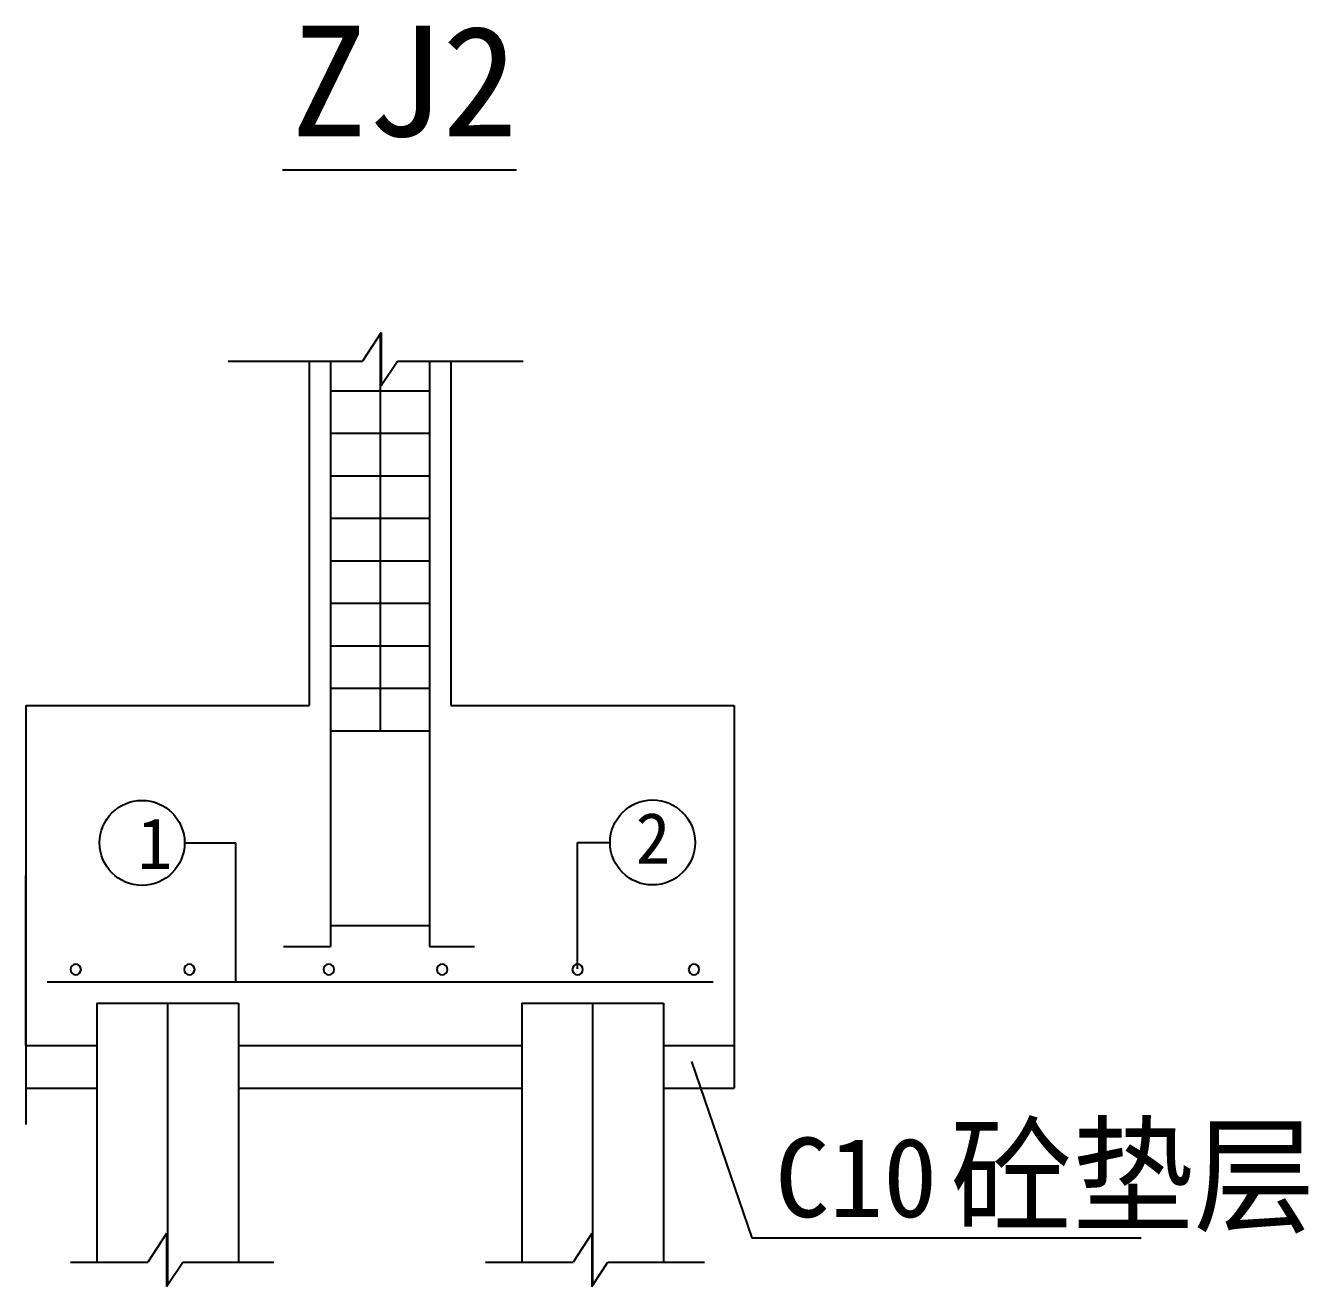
# Model space of a CAD drawing. Header units: metres. Extents: x 5647 to 73999, y 8406 to 50306.
# Drawn here: x 23182 to 28397, y 38720 to 43846 of the extents above; entities that cross this region are included whole.
import ezdxf

# ---------------------------------------------------------------- set-up
doc = ezdxf.new("R2010")
doc.units = ezdxf.units.M
for name, color, linetype in [('AXIS', 9, 'Continuous'), ('CCX', 7, 'Continuous'), ('HZ', 2, 'Continuous'), ('LIS', 2, 'Continuous'), ('LT', 7, 'Continuous'), ('STEEL', 4, 'Continuous'), ('TXT', 7, 'Continuous')]:
    doc.layers.add(name, color=color, linetype=linetype)
doc.dimstyles.get("Standard").update_dxf_attribs({"dimtxt": 2.5, "dimasz": 2.5, "dimexe": 1.25, "dimexo": 0.625, "dimtad": 1, "dimcen": 2.5, "dimazin": 3, "dimtfac": 1, "dimtmove": 0, "dimatfit": 3})

# ---------------------------------------------------------------- blocks, each defined once
blk = doc.blocks.new('_CLOSEDFILLED')
at = {"color": 0, "linetype": 'BYBLOCK'}
blk.add_solid([(-1, 0), (0, 0), (-1, 0)], dxfattribs=at)
blk = doc.blocks.new('*D58')
for p, q in [((23182.99, 40138.09), (23182.74, 40138.09)), ((23183.24, 39871.88), (23183.24, 40138.09)), ((23183.24, 39958.28), (23183.24, 40138.09)), ((23183.24, 40138.09), (23183.24, 40138.09)), ((23183.49, 40138.09), (23183.74, 40138.09))]:
    blk.add_line(p, q)
at = {"layer": 'Defpoints'}
for p in [(23183.24, 40138.09), (23183.24, 39958.28), (23183.24, 39871.88)]:
    blk.add_point(p, dxfattribs=at)
at = {"layer": 'CCX', "xscale": 0.25, "yscale": 0.25}
blk.add_blockref('_CLOSEDFILLED', (23183.24, 40138.09), dxfattribs=at)
at = {"layer": 'CCX', "xscale": 0.25, "yscale": 0.25, "rotation": 180}
blk.add_blockref('_CLOSEDFILLED', (23183.24, 40138.09), dxfattribs=at)
at = {"layer": 'CCX', "insert": (23183.24, 40139.215), "char_height": 1, "attachment_point": 5}
blk.add_mtext('40', dxfattribs=at)
blk = doc.blocks.new('*D59')
for p, q in [((23183.24, 39699.06), (23183.24, 39378)), ((23183.24, 39526.24), (23183.24, 39378)), ((23182.99, 39378), (23182.74, 39378)), ((23183.24, 39378), (23183.24, 39378)), ((23183.49, 39378), (23183.74, 39378))]:
    blk.add_line(p, q)
at = {"layer": 'Defpoints'}
for p in [(23183.24, 39699.06), (23183.24, 39526.24), (23183.24, 39378)]:
    blk.add_point(p, dxfattribs=at)
at = {"layer": 'CCX', "xscale": 0.25, "yscale": 0.25}
blk.add_blockref('_CLOSEDFILLED', (23183.24, 39378), dxfattribs=at)
at = {"layer": 'CCX', "xscale": 0.25, "yscale": 0.25, "rotation": 180}
blk.add_blockref('_CLOSEDFILLED', (23183.24, 39378), dxfattribs=at)
at = {"layer": 'CCX', "insert": (23183.24, 39379.125), "char_height": 1, "attachment_point": 5}
blk.add_mtext('80', dxfattribs=at)
blk = doc.blocks.new('*D60')
for p, q in [((23183.24, 39871.88), (23183.24, 39818.05)), ((23182.99, 39818.05), (23182.74, 39818.05)), ((23183.24, 39699.06), (23183.24, 39818.05)), ((23183.24, 39818.05), (23183.24, 39818.05)), ((23183.49, 39818.05), (23183.74, 39818.05))]:
    blk.add_line(p, q)
at = {"layer": 'Defpoints'}
for p in [(23183.24, 39871.88), (23183.24, 39818.05), (23183.24, 39699.06)]:
    blk.add_point(p, dxfattribs=at)
at = {"layer": 'CCX', "xscale": 0.25, "yscale": 0.25}
blk.add_blockref('_CLOSEDFILLED', (23183.24, 39818.05), dxfattribs=at)
at = {"layer": 'CCX', "xscale": 0.25, "yscale": 0.25, "rotation": 180}
blk.add_blockref('_CLOSEDFILLED', (23183.24, 39818.05), dxfattribs=at)
at = {"layer": 'CCX', "insert": (23183.24, 39819.175), "char_height": 1, "attachment_point": 5}
blk.add_mtext('k', dxfattribs=at)
blk = doc.blocks.new('*D63')
for p, q in [((23183.24, 41081.59), (23183.24, 40390.33)), ((23182.99, 40390.33), (23182.74, 40390.33)), ((23183.24, 39699.06), (23183.24, 40390.33)), ((23183.24, 40390.33), (23183.24, 40390.33)), ((23183.49, 40390.33), (23183.74, 40390.33))]:
    blk.add_line(p, q)
at = {"layer": 'Defpoints'}
for p in [(23183.24, 41081.59), (23183.24, 40390.33), (23183.24, 39699.06)]:
    blk.add_point(p, dxfattribs=at)
at = {"layer": 'CCX', "xscale": 0.25, "yscale": 0.25}
blk.add_blockref('_CLOSEDFILLED', (23183.24, 40390.33), dxfattribs=at)
at = {"layer": 'CCX', "xscale": 0.25, "yscale": 0.25, "rotation": 180}
blk.add_blockref('_CLOSEDFILLED', (23183.24, 40390.33), dxfattribs=at)
at = {"layer": 'CCX', "insert": (23183.24, 40391.455), "char_height": 1, "attachment_point": 5}
blk.add_mtext('H', dxfattribs=at)

msp = doc.modelspace()

# ---------------------------------------------------------------- linework, layer by layer
at = {"layer": 'AXIS'}
for p, q in [((24623.38, 42590.25), (24623.38, 40978.84)), ((23759.29, 39871.88), (23759.29, 38725.47)), ((25487.46, 39871.88), (25487.46, 38725.47))]:
    msp.add_line(p, q, dxfattribs=at)
at = {"layer": 'LIS'}
for p, q in [((24335.35, 42481.38), (24335.35, 41081.59)), ((24911.41, 42481.38), (24911.41, 41081.59)), ((23183.24, 41081.59), (24335.35, 41081.59)), ((23183.24, 41081.59), (23183.24, 39526.24)), ((24911.41, 41081.59), (26063.52, 41081.59)), ((26063.52, 41081.59), (26063.52, 39526.24)), ((23471.27, 39871.88), (24047.32, 39871.88)), ((23471.27, 39871.88), (23471.27, 38817.89)), ((24047.32, 39871.88), (24047.32, 38817.89)), ((25199.44, 39871.88), (25775.49, 39871.88)), ((25199.44, 39871.88), (25199.44, 38817.89)), ((25775.49, 39871.88), (25775.49, 38817.89)), ((23183.24, 39699.06), (23471.27, 39699.06)), ((24047.32, 39699.06), (25199.44, 39699.06)), ((25775.49, 39699.06), (26063.52, 39699.06)), ((23183.24, 39526.24), (23471.27, 39526.24)), ((24047.32, 39526.24), (25199.44, 39526.24)), ((25775.49, 39526.24), (26063.52, 39526.24))]:
    msp.add_line(p, q, dxfattribs=at)
at = {"layer": 'LT'}
for p, q in [((24628.45, 42598.03), (24552.44, 42481.38)), ((24628.45, 42598.03), (24628.45, 42383.53)), ((24005.27, 42481.38), (24552.44, 42481.38)), ((24628.45, 42383.53), (24693.72, 42481.38)), ((24693.72, 42481.38), (25204.56, 42481.38)), ((23828.53, 40523.16), (24037.59, 40523.16)), ((24037.59, 39958.28), (24037.59, 40523.16)), ((25426.7, 40524.86), (25558.57, 40524.86)), ((25426.7, 40011.38), (25426.7, 40524.86)), ((25889.18, 39634.56), (26134.26, 38917.7)), ((23755.67, 38934.55), (23679.67, 38817.89)), ((23755.67, 38934.55), (23755.67, 38720.05)), ((25483.84, 38934.55), (25407.83, 38817.89)), ((25483.84, 38934.55), (25483.84, 38720.05)), ((26134.26, 38917.7), (27717.96, 38917.7)), ((23365.02, 38817.89), (23679.67, 38817.89)), ((23755.67, 38720.05), (23820.94, 38817.89)), ((23820.94, 38817.89), (24190.88, 38817.89)), ((25051.99, 38817.89), (25407.83, 38817.89)), ((25483.84, 38720.05), (25549.11, 38817.89)), ((25549.11, 38817.89), (25942.62, 38817.89))]:
    msp.add_line(p, q, dxfattribs=at)
msp.add_lwpolyline([(24226.4, 43259.66), (25178.47, 43259.66)], dxfattribs=at)
for points in [[(23364.61, 40008.28, 1), (23407.82, 40008.28, 1)], [(23826.62, 40008.28, 1), (23869.83, 40008.28, 1)], [(24393.36, 40008.28, 1), (24436.57, 40008.28, 1)], [(24854.21, 40008.28, 1), (24897.41, 40008.28, 1)], [(25404.94, 40008.28, 1), (25448.14, 40008.28, 1)], [(25877.89, 40008.28, 1), (25921.09, 40008.28, 1)]]:
    msp.add_lwpolyline(points, format="xyb", close=True, dxfattribs=at)
for centre in [(23655.71, 40523.16), (25731.38, 40524.86)]:
    msp.add_circle(centre, 172.82, dxfattribs=at)
at = {"layer": 'STEEL'}
for p, q in [((24421.76, 42481.38), (24421.76, 40102.3)), ((24825, 42481.38), (24825, 40102.3)), ((24421.76, 42361.38), (24825, 42361.38)), ((24421.76, 42188.56), (24825, 42188.56)), ((24421.76, 42015.74), (24825, 42015.74)), ((24421.76, 41842.93), (24825, 41842.93)), ((24421.76, 41670.11), (24825, 41670.11)), ((24421.76, 41497.29), (24825, 41497.29)), ((24421.76, 41324.48), (24825, 41324.48)), ((24421.76, 41151.66), (24825, 41151.66)), ((24421.76, 40978.84), (24825, 40978.84)), ((24421.76, 40187.76), (24825, 40187.76)), ((24231.42, 40102.3), (24421.76, 40102.3)), ((24825, 40102.3), (25007.09, 40102.3)), ((23269.65, 39958.28), (25977.11, 39958.28))]:
    msp.add_line(p, q, dxfattribs=at)

# ---------------------------------------------------------------- texts
at = {"layer": 'HZ'}
for s, p in [('2', (25662.75, 40438.81)), ('1', (23637.21, 40417.1))]:
    msp.add_text(s, height=207.38, dxfattribs=at).set_placement(p)
at = {"layer": 'TXT'}
for s, height, p in [('ZJ2', 450, (24263.47, 43395.99)), ('砼垫层', 380.2, (26942.85, 38980.45)), ('C10', 322.59, (26230.21, 39001.84))]:
    msp.add_text(s, height=height, dxfattribs=at).set_placement(p)

# ---------------------------------------------------------------- dimensions: what is measured, and where the dimension line sits
at = {"layer": 'CCX'}
for base, p1, p2, text, picture, middle in [((23183.24, 40390.33), (23183.24, 39699.06), (23183.24, 41081.59), 'H', '*D63', (23183.24, 40391.455)), ((23183.24, 40138.09), (23183.24, 39871.88), (23183.24, 39958.28), '40', '*D58', (23183.24, 40139.215)), ((23183.24, 39818.05), (23183.24, 39699.06), (23183.24, 39871.88), 'k', '*D60', (23183.24, 39819.175)), ((23183.24, 39378), (23183.24, 39699.06), (23183.24, 39526.24), '80', '*D59', (23183.24, 39379.125))]:
    dim = msp.add_linear_dim(base=base, p1=p1, p2=p2, text=text, dimstyle='Standard', dxfattribs=at)
    dim.commit()
    dim.dimension.update_dxf_attribs({"geometry": picture, "text_midpoint": middle})

doc.saveas('drawing.dxf')
